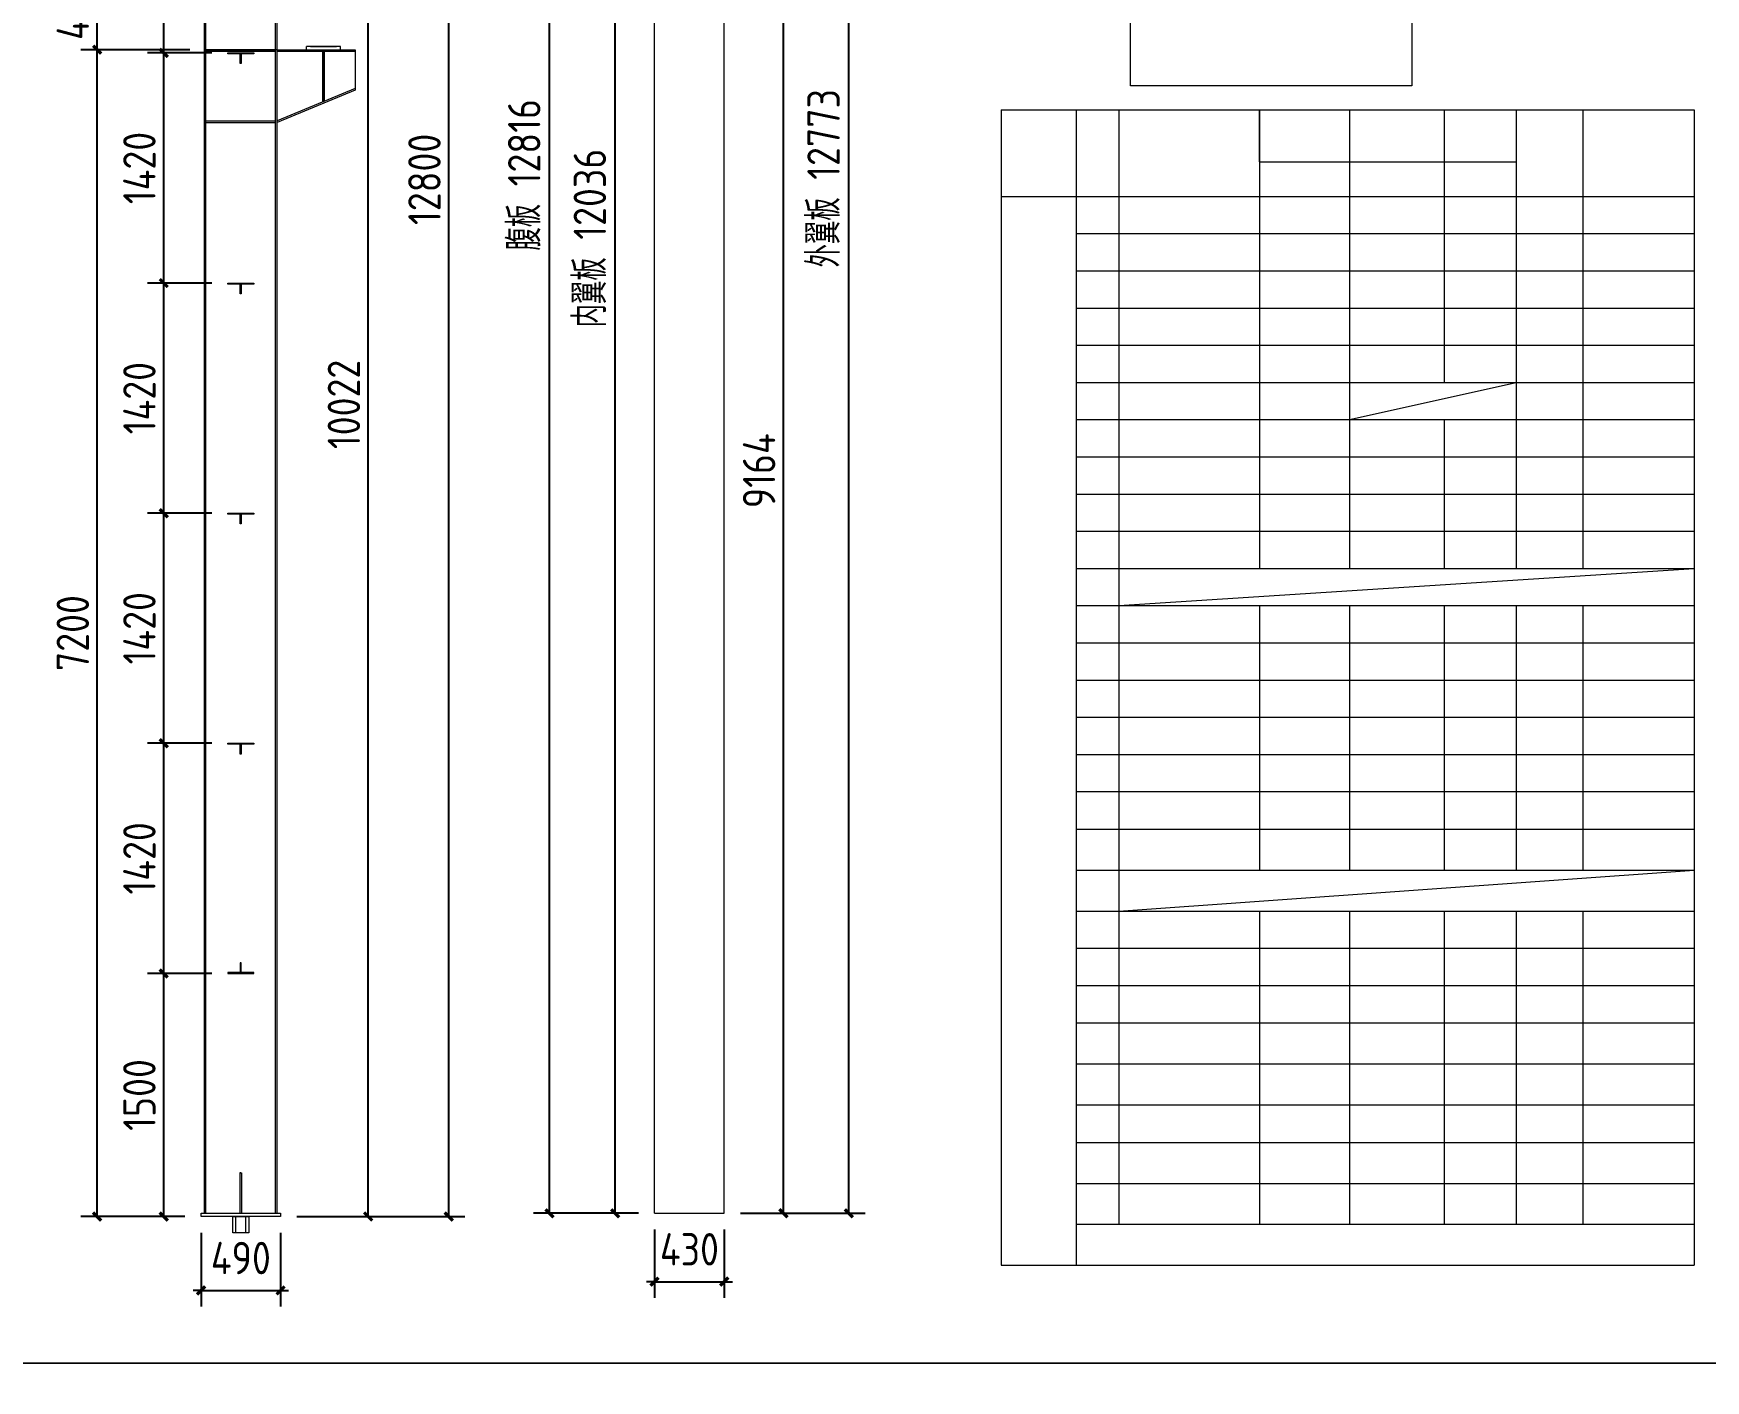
# Model space of a CAD drawing. Extents: x 485428 to 797698, y 56414 to 211814.
# Drawn here: x 683150 to 693468, y 140157 to 148469 of the extents above; entities that cross this region are included whole.
import ezdxf

# ---------------------------------------------------------------- set-up
doc = ezdxf.new("R2010")
doc.units = 0
doc.header["$LTSCALE"] = 1000
doc.header["$MEASUREMENT"] = 0
doc.layers.add('DOTE', color=1, linetype='Continuous')
doc.layers.add('钢架', color=7, linetype='Continuous', lineweight=25)
doc.styles.get("Standard").update_dxf_attribs({"font": 'gbenor.shx', "bigfont": 'gbcbig.shx'})
doc.dimstyles.get("Standard").update_dxf_attribs({"dimscale": 100, "dimtxt": 2, "dimasz": 0.4, "dimexe": 0.5, "dimexo": 1, "dimgap": 0.5, "dimtad": 1, "dimdec": 0, "dimzin": 0, "dimdsep": 46, "dimtxsty": 'Standard', "dimblk": 'ARCHTICK', "dimcen": 0.09, "dimadec": 0, "dimazin": 0, "dimtfac": 1, "dimtdec": 0, "dimtix": 1, "dimtmove": 2, "dimatfit": 3, "dimfxl": 1, "dimtolj": 1, "dimtzin": 0, "dimarcsym": 0})

# ---------------------------------------------------------------- blocks, each defined once
blk = doc.blocks.new('_ArchTick')
at = {"color": 0, "linetype": 'ByBlock', "const_width": 0.4}
blk.add_lwpolyline([(-0.5, -0.5), (0.5, 0.5)], dxfattribs=at)
blk = doc.blocks.new('*D644')
at = {"color": 3, "lineweight": -2}
for p, q in [((684250, 142669), (683854, 142669)), ((683954, 141169), (683954, 142669)), ((684085, 141169), (683854, 141169))]:
    blk.add_line(p, q, dxfattribs=at)
at = {"layer": 'Defpoints', "color": 0}
for p in [(683954, 142669), (684350, 142669), (684185, 141169)]:
    blk.add_point(p, dxfattribs=at)
at = {"color": 3, "lineweight": -2, "xscale": 50, "yscale": 50, "zscale": 50}
for p, rotation in [((683954, 142669), 90), ((683954, 141169), 270)]:
    blk.add_blockref('_ArchTick', p, dxfattribs=dict(at, rotation=rotation))
at = {"color": 0, "lineweight": 15, "insert": (683804, 141919), "char_height": 200, "attachment_point": 5, "rotation": 90}
blk.add_mtext('\\A1;1500', dxfattribs=at)
blk = doc.blocks.new('*D645')
at = {"color": 3, "lineweight": -2}
for p, q in [((684250, 144089), (683854, 144089)), ((683954, 142669), (683954, 144089)), ((684250, 142669), (683854, 142669))]:
    blk.add_line(p, q, dxfattribs=at)
at = {"layer": 'Defpoints', "color": 0}
for p in [(683954, 144089), (684350, 144089), (684350, 142669)]:
    blk.add_point(p, dxfattribs=at)
at = {"color": 3, "lineweight": -2, "xscale": 50, "yscale": 50, "zscale": 50}
for p, rotation in [((683954, 144089), 90), ((683954, 142669), 270)]:
    blk.add_blockref('_ArchTick', p, dxfattribs=dict(at, rotation=rotation))
at = {"color": 0, "lineweight": 15, "insert": (683804, 143379), "char_height": 200, "attachment_point": 5, "rotation": 90}
blk.add_mtext('\\A1;1420', dxfattribs=at)
blk = doc.blocks.new('*D646')
at = {"color": 3, "lineweight": -2}
for p, q in [((684250, 145509), (683854, 145509)), ((683954, 144089), (683954, 145509)), ((684250, 144089), (683854, 144089))]:
    blk.add_line(p, q, dxfattribs=at)
at = {"layer": 'Defpoints', "color": 0}
for p in [(683954, 145509), (684350, 145509), (684350, 144089)]:
    blk.add_point(p, dxfattribs=at)
at = {"color": 3, "lineweight": -2, "xscale": 50, "yscale": 50, "zscale": 50}
for p, rotation in [((683954, 145509), 90), ((683954, 144089), 270)]:
    blk.add_blockref('_ArchTick', p, dxfattribs=dict(at, rotation=rotation))
at = {"color": 0, "lineweight": 15, "insert": (683804, 144799), "char_height": 200, "attachment_point": 5, "rotation": 90}
blk.add_mtext('\\A1;1420', dxfattribs=at)
blk = doc.blocks.new('*D647')
at = {"color": 3, "lineweight": -2}
for p, q in [((684250, 146929), (683854, 146929)), ((683954, 145509), (683954, 146929)), ((684250, 145509), (683854, 145509))]:
    blk.add_line(p, q, dxfattribs=at)
at = {"layer": 'Defpoints', "color": 0}
for p in [(683954, 146929), (684350, 146929), (684350, 145509)]:
    blk.add_point(p, dxfattribs=at)
at = {"color": 3, "lineweight": -2, "xscale": 50, "yscale": 50, "zscale": 50}
for p, rotation in [((683954, 146929), 90), ((683954, 145509), 270)]:
    blk.add_blockref('_ArchTick', p, dxfattribs=dict(at, rotation=rotation))
at = {"color": 0, "lineweight": 15, "insert": (683804, 146219), "char_height": 200, "attachment_point": 5, "rotation": 90}
blk.add_mtext('\\A1;1420', dxfattribs=at)
blk = doc.blocks.new('*D648')
at = {"color": 3, "lineweight": -2}
for p, q in [((684250, 148349), (683854, 148349)), ((683954, 146929), (683954, 148349)), ((684250, 146929), (683854, 146929))]:
    blk.add_line(p, q, dxfattribs=at)
at = {"layer": 'Defpoints', "color": 0}
for p in [(683954, 148349), (684350, 148349), (684350, 146929)]:
    blk.add_point(p, dxfattribs=at)
at = {"color": 3, "lineweight": -2, "xscale": 50, "yscale": 50, "zscale": 50}
for p, rotation in [((683954, 148349), 90), ((683954, 146929), 270)]:
    blk.add_blockref('_ArchTick', p, dxfattribs=dict(at, rotation=rotation))
at = {"color": 0, "lineweight": 15, "insert": (683804, 147639), "char_height": 200, "attachment_point": 5, "rotation": 90}
blk.add_mtext('\\A1;1420', dxfattribs=at)
blk = doc.blocks.new('*D649')
at = {"color": 3, "lineweight": -2}
for p, q in [((684250, 149769), (683854, 149769)), ((683954, 148349), (683954, 149769)), ((684250, 148349), (683854, 148349))]:
    blk.add_line(p, q, dxfattribs=at)
at = {"layer": 'Defpoints', "color": 0}
for p in [(683954, 149769), (684350, 149769), (684350, 148349)]:
    blk.add_point(p, dxfattribs=at)
at = {"color": 3, "lineweight": -2, "xscale": 50, "yscale": 50, "zscale": 50}
for p, rotation in [((683954, 149769), 90), ((683954, 148349), 270)]:
    blk.add_blockref('_ArchTick', p, dxfattribs=dict(at, rotation=rotation))
at = {"color": 0, "lineweight": 15, "insert": (683804, 149059), "char_height": 200, "attachment_point": 5, "rotation": 90}
blk.add_mtext('\\A1;1420', dxfattribs=at)
blk = doc.blocks.new('*D652')
at = {"color": 3, "lineweight": -2}
for p, q in [((684115, 148369), (683443, 148369)), ((683543, 141169), (683543, 148369)), ((684085, 141169), (683443, 141169))]:
    blk.add_line(p, q, dxfattribs=at)
at = {"layer": 'Defpoints', "color": 0}
for p in [(683543, 148369), (684215, 148369), (684185, 141169)]:
    blk.add_point(p, dxfattribs=at)
at = {"color": 3, "lineweight": -2, "xscale": 50, "yscale": 50, "zscale": 50}
for p, rotation in [((683543, 148369), 90), ((683543, 141169), 270)]:
    blk.add_blockref('_ArchTick', p, dxfattribs=dict(at, rotation=rotation))
at = {"color": 0, "lineweight": 15, "insert": (683393, 144769), "char_height": 200, "attachment_point": 5, "rotation": 90}
blk.add_mtext('\\A1;7200', dxfattribs=at)
blk = doc.blocks.new('*D653')
at = {"color": 3, "lineweight": -2}
for p, q in [((684115, 148859), (683443, 148859)), ((683543, 148369), (683543, 148859)), ((684115, 148369), (683443, 148369))]:
    blk.add_line(p, q, dxfattribs=at)
at = {"layer": 'Defpoints', "color": 0}
for p in [(683543, 148859), (684215, 148859), (684215, 148369)]:
    blk.add_point(p, dxfattribs=at)
at = {"color": 3, "lineweight": -2, "xscale": 50, "yscale": 50, "zscale": 50}
for p, rotation in [((683543, 148859), 90), ((683543, 148369), 270)]:
    blk.add_blockref('_ArchTick', p, dxfattribs=dict(at, rotation=rotation))
at = {"color": 0, "lineweight": 15, "insert": (683393, 148614), "char_height": 200, "attachment_point": 5, "rotation": 90}
blk.add_mtext('\\A1;490', dxfattribs=at)
blk = doc.blocks.new('*D666')
at = {"color": 3, "lineweight": -2}
for p, q in [((684745, 151191), (685316, 151191)), ((685216, 141169), (685216, 151191)), ((684775, 141169), (685316, 141169))]:
    blk.add_line(p, q, dxfattribs=at)
at = {"layer": 'Defpoints', "color": 0}
for p in [(684645, 151191), (685216, 151191), (684675, 141169)]:
    blk.add_point(p, dxfattribs=at)
at = {"color": 3, "lineweight": -2, "xscale": 50, "yscale": 50, "zscale": 50}
for p, rotation in [((685216, 151191), 90), ((685216, 141169), 270)]:
    blk.add_blockref('_ArchTick', p, dxfattribs=dict(at, rotation=rotation))
at = {"color": 0, "lineweight": 15, "insert": (685066, 146180), "char_height": 200, "attachment_point": 5, "rotation": 90}
blk.add_mtext('\\A1;10022', dxfattribs=at)
blk = doc.blocks.new('*D668')
at = {"color": 3, "lineweight": -2}
for p, q in [((684755, 153969), (685813, 153969)), ((685713, 141169), (685713, 153969)), ((684775, 141169), (685813, 141169))]:
    blk.add_line(p, q, dxfattribs=at)
at = {"layer": 'Defpoints', "color": 0}
for p in [(684655, 153969), (685713, 153969), (684675, 141169)]:
    blk.add_point(p, dxfattribs=at)
at = {"color": 3, "lineweight": -2, "xscale": 50, "yscale": 50, "zscale": 50}
for p, rotation in [((685713, 153969), 90), ((685713, 141169), 270)]:
    blk.add_blockref('_ArchTick', p, dxfattribs=dict(at, rotation=rotation))
at = {"color": 0, "lineweight": 15, "insert": (685563, 147569), "char_height": 200, "attachment_point": 5, "rotation": 90}
blk.add_mtext('\\A1;12800', dxfattribs=at)
blk = doc.blocks.new('*D669')
at = {"color": 3, "lineweight": -2}
for p, q in [((684185, 141069), (684185, 140613)), ((684675, 141069), (684675, 140613)), ((684185, 140713), (684135, 140713)), ((684185, 140713), (684675, 140713)), ((684675, 140713), (684725, 140713))]:
    blk.add_line(p, q, dxfattribs=at)
at = {"layer": 'Defpoints', "color": 0}
for p in [(684185, 141169), (684675, 141169), (684675, 140713)]:
    blk.add_point(p, dxfattribs=at)
at = {"color": 3, "lineweight": -2, "xscale": 50, "yscale": 50, "zscale": 50}
blk.add_blockref('_ArchTick', (684185, 140713), dxfattribs=at)
at = {"color": 3, "lineweight": -2, "xscale": 50, "yscale": 50, "zscale": 50, "rotation": 180}
blk.add_blockref('_ArchTick', (684675, 140713), dxfattribs=at)
at = {"color": 0, "lineweight": 15, "insert": (684430, 140913), "char_height": 200, "attachment_point": 5}
blk.add_mtext('\\A1;490', dxfattribs=at)
blk = doc.blocks.new('*D670')
at = {"color": 3, "lineweight": -2}
for p, q in [((686983, 141089), (686983, 140667)), ((687413, 141089), (687413, 140667)), ((686983, 140767), (686933, 140767)), ((686983, 140767), (687413, 140767)), ((687413, 140767), (687463, 140767))]:
    blk.add_line(p, q, dxfattribs=at)
at = {"layer": 'Defpoints', "color": 0}
for p in [(686983, 141189), (687413, 141189), (687413, 140767)]:
    blk.add_point(p, dxfattribs=at)
at = {"color": 3, "lineweight": -2, "xscale": 50, "yscale": 50, "zscale": 50}
blk.add_blockref('_ArchTick', (686983, 140767), dxfattribs=at)
at = {"color": 3, "lineweight": -2, "xscale": 50, "yscale": 50, "zscale": 50, "rotation": 180}
blk.add_blockref('_ArchTick', (687413, 140767), dxfattribs=at)
at = {"color": 0, "lineweight": 15, "insert": (687198, 140967), "char_height": 200, "attachment_point": 5}
blk.add_mtext('\\A1;430', dxfattribs=at)
blk = doc.blocks.new('*D671')
at = {"color": 3, "lineweight": -2}
for p, q in [((686883, 153225), (686640, 153225)), ((686740, 141189), (686740, 153225)), ((686883, 141189), (686640, 141189))]:
    blk.add_line(p, q, dxfattribs=at)
at = {"layer": 'Defpoints', "color": 0}
for p in [(686740, 153225), (686983, 153225), (686983, 141189)]:
    blk.add_point(p, dxfattribs=at)
at = {"color": 3, "lineweight": -2, "xscale": 50, "yscale": 50, "zscale": 50}
for p, rotation in [((686740, 153225), 90), ((686740, 141189), 270)]:
    blk.add_blockref('_ArchTick', p, dxfattribs=dict(at, rotation=rotation))
at = {"color": 0, "lineweight": 15, "insert": (686584, 147207), "char_height": 200, "attachment_point": 5, "rotation": 90}
blk.add_mtext('\\A1;内翼板 12036', dxfattribs=at)
blk = doc.blocks.new('*D672')
at = {"color": 3, "lineweight": -2}
for p, q in [((687513, 153962), (688282, 153962)), ((688182, 141189), (688182, 153962)), ((687513, 141189), (688282, 141189))]:
    blk.add_line(p, q, dxfattribs=at)
at = {"layer": 'Defpoints', "color": 0}
for p in [(687413, 153962), (688182, 153962), (687413, 141189)]:
    blk.add_point(p, dxfattribs=at)
at = {"color": 3, "lineweight": -2, "xscale": 50, "yscale": 50, "zscale": 50}
for p, rotation in [((688182, 153962), 90), ((688182, 141189), 270)]:
    blk.add_blockref('_ArchTick', p, dxfattribs=dict(at, rotation=rotation))
at = {"color": 0, "lineweight": 15, "insert": (688026, 147576), "char_height": 200, "attachment_point": 5, "rotation": 90}
blk.add_mtext('\\A1;外翼板 12773', dxfattribs=at)
blk = doc.blocks.new('*D675')
at = {"color": 3, "lineweight": -2}
for p, q in [((686883, 154005), (686235, 154005)), ((686335, 141189), (686335, 154005)), ((686883, 141189), (686235, 141189))]:
    blk.add_line(p, q, dxfattribs=at)
at = {"layer": 'Defpoints', "color": 0}
for p in [(686335, 154005), (686983, 154005), (686983, 141189)]:
    blk.add_point(p, dxfattribs=at)
at = {"color": 3, "lineweight": -2, "xscale": 50, "yscale": 50, "zscale": 50}
for p, rotation in [((686335, 154005), 90), ((686335, 141189), 270)]:
    blk.add_blockref('_ArchTick', p, dxfattribs=dict(at, rotation=rotation))
at = {"color": 0, "lineweight": 15, "insert": (686179, 147597), "char_height": 200, "attachment_point": 5, "rotation": 90}
blk.add_mtext('\\A1;腹板 12816', dxfattribs=at)
blk = doc.blocks.new('*D989')
at = {"color": 0, "lineweight": -2}
blk.add_arc((687413, 154005), 396, 180, 270, dxfattribs=at)
at = {"layer": 'Defpoints', "color": 0}
for p in [(686983, 154005), (687413, 154005), (687413, 153962), (687070, 153807), (687413, 141189)]:
    blk.add_point(p, dxfattribs=at)
at = {"color": 0, "lineweight": -2, "xscale": 50, "yscale": 50, "zscale": 50}
for p, rotation in [((687016, 154005), 89.99999999999099), ((687413, 153609), 359.9999999999997)]:
    blk.add_blockref('_ArchTick', p, dxfattribs=dict(at, rotation=rotation))
at = {"color": 0, "lineweight": 15, "insert": (687274, 153866), "char_height": 200, "attachment_point": 5, "rotation": 315}
blk.add_mtext('\\A1;90°', dxfattribs=at)
blk = doc.blocks.new('*D3280')
at = {"color": 3, "lineweight": -2}
for p, q in [((687531, 150353), (687878, 150353)), ((687778, 141189), (687778, 150353)), ((687513, 141189), (687878, 141189))]:
    blk.add_line(p, q, dxfattribs=at)
at = {"layer": 'Defpoints', "color": 0}
for p in [(687431, 150353), (687778, 150353), (687413, 141189)]:
    blk.add_point(p, dxfattribs=at)
at = {"color": 3, "lineweight": -2, "xscale": 50, "yscale": 50, "zscale": 50}
for p, rotation in [((687778, 150353), 90), ((687778, 141189), 270)]:
    blk.add_blockref('_ArchTick', p, dxfattribs=dict(at, rotation=rotation))
at = {"color": 0, "lineweight": 15, "insert": (687628, 145771), "char_height": 200, "attachment_point": 5, "rotation": 90}
blk.add_mtext('\\A1;9164', dxfattribs=at)

msp = doc.modelspace()

# ---------------------------------------------------------------- linework, layer by layer
at = {"lineweight": 15}
for p, q in [((685044.7, 148389.1), (684834.7, 148389.1)), ((684834.7, 148369.1), (684834.7, 148389.1)), ((684859.7, 148389.1), (685019.7, 148389.1)), ((685044.7, 148369.1), (685044.7, 148389.1)), ((684654.7, 148369.1), (684214.7, 148369.1)), ((684214.7, 148369.1), (684644.7, 148369.1)), ((684214.7, 148359.1), (684644.7, 148359.1)), ((684654.7, 148369.1), (685134.7, 148369.1)), ((684654.7, 148359.1), (685134.7, 148359.1)), ((684934.7, 148359.1), (684934.7, 148046.6)), ((684944.7, 148359.1), (684944.7, 148050.8)), ((685134.7, 148369.1), (685134.7, 148119.1)), ((685134.7, 148129.9), (684654.7, 147929.9)), ((685134.7, 148119.1), (684654.7, 147919.1)), ((690716.5, 147678.1), (690716.5, 147997.5)), ((690716.5, 147997.5), (690716.5, 145168.3)), ((691270.3, 147997.5), (691270.3, 145168.3)), ((693398.7, 147997.5), (693398.7, 140868.4)), ((684214.7, 147929.1), (684644.7, 147929.1)), ((684214.7, 147919.1), (684644.7, 147919.1)), ((691270.3, 146086.4), (692299.4, 146315.9)), ((689846.9, 144938.8), (693398.7, 145168.3)), ((690716.5, 144938.8), (690716.5, 143306.8)), ((691270.3, 144938.8), (691270.3, 144020.7)), ((691270.3, 144020.7), (691270.3, 143306.8)), ((689846.9, 143054.2), (693398.7, 143306.8)), ((690716.5, 143054.2), (690716.5, 141121.1)), ((691270.3, 143054.2), (691270.3, 141121.1)), ((684379.7, 141169.1), (684479.7, 141169.1)), ((686982.9, 141189.1), (687412.9, 141189.1))]:
    msp.add_line(p, q, dxfattribs=at)
at = {"color": 2, "lineweight": 15}
for p, q in [((684349.7, 148343.1), (684349.7, 148349.1)), ((684349.7, 148349.1), (684429.7, 148349.1)), ((684509.7, 148343.1), (684349.7, 148343.1)), ((684426.7, 148283.1), (684426.7, 148343.1)), ((684426.7, 148343.1), (684432.7, 148343.1)), ((684429.7, 148283.1), (684426.7, 148283.1)), ((684429.7, 148349.1), (684509.7, 148349.1)), ((684432.7, 148283.1), (684429.7, 148283.1)), ((684432.7, 148343.1), (684432.7, 148283.1)), ((684509.7, 148349.1), (684509.7, 148343.1)), ((684349.7, 146923.1), (684349.7, 146929.1)), ((684349.7, 146929.1), (684429.7, 146929.1)), ((684509.7, 146923.1), (684349.7, 146923.1)), ((684426.7, 146863.1), (684426.7, 146923.1)), ((684426.7, 146923.1), (684432.7, 146923.1)), ((684429.7, 146863.1), (684426.7, 146863.1)), ((684429.7, 146929.1), (684509.7, 146929.1)), ((684432.7, 146863.1), (684429.7, 146863.1)), ((684432.7, 146923.1), (684432.7, 146863.1)), ((684509.7, 146929.1), (684509.7, 146923.1)), ((684349.7, 145503.1), (684349.7, 145509.1)), ((684349.7, 145509.1), (684429.7, 145509.1)), ((684509.7, 145503.1), (684349.7, 145503.1)), ((684426.7, 145443.1), (684426.7, 145503.1)), ((684426.7, 145503.1), (684432.7, 145503.1)), ((684429.7, 145509.1), (684509.7, 145509.1)), ((684432.7, 145503.1), (684432.7, 145443.1)), ((684509.7, 145509.1), (684509.7, 145503.1)), ((684429.7, 145443.1), (684426.7, 145443.1)), ((684432.7, 145443.1), (684429.7, 145443.1)), ((684349.7, 144083.1), (684349.7, 144089.1)), ((684349.7, 144089.1), (684429.7, 144089.1)), ((684509.7, 144083.1), (684349.7, 144083.1)), ((684426.7, 144023.1), (684426.7, 144083.1)), ((684426.7, 144083.1), (684432.7, 144083.1)), ((684429.7, 144089.1), (684509.7, 144089.1)), ((684432.7, 144083.1), (684432.7, 144023.1)), ((684509.7, 144089.1), (684509.7, 144083.1)), ((684429.7, 144023.1), (684426.7, 144023.1)), ((684432.7, 144023.1), (684429.7, 144023.1)), ((684429.7, 142735.1), (684426.7, 142735.1)), ((684426.7, 142735.1), (684426.7, 142675.1)), ((684432.7, 142735.1), (684429.7, 142735.1)), ((684432.7, 142675.1), (684432.7, 142735.1)), ((684509.7, 142675.1), (684349.7, 142675.1)), ((684349.7, 142675.1), (684349.7, 142669.1)), ((684349.7, 142669.1), (684429.7, 142669.1)), ((684426.7, 142675.1), (684432.7, 142675.1)), ((684429.7, 142669.1), (684509.7, 142669.1)), ((684509.7, 142669.1), (684509.7, 142675.1)), ((684429.7, 141439.1), (684424.7, 141439.1)), ((684424.7, 141439.1), (684424.7, 141189.1)), ((684429.7, 141439.1), (684434.7, 141439.1)), ((684434.7, 141439.1), (684434.7, 141189.1)), ((684184.7, 141169.1), (684184.7, 141189.1)), ((684184.7, 141189.1), (684674.7, 141189.1)), ((684674.7, 141169.1), (684184.7, 141169.1)), ((684674.7, 141189.1), (684674.7, 141169.1))]:
    msp.add_line(p, q, dxfattribs=at)
at = {"color": 1, "lineweight": 15}
for p, q in [((684939.7, 148359.1), (684939.7, 148048.7)), ((689121, 147997.5), (689121, 140868.4)), ((689586.8, 140868.4), (689586.8, 147997.5)), ((684379.7, 141069.1), (684379.7, 141169.1)), ((684399.7, 141069.1), (684399.7, 141169.1)), ((684459.7, 141169.1), (684459.7, 141069.1)), ((684479.7, 141169.1), (684479.7, 141069.1)), ((684479.7, 141069.1), (684379.7, 141069.1))]:
    msp.add_line(p, q, dxfattribs=at)
at = {"lineweight": 15}
for points in [[(683038.1, 155114.2), (693538.1, 155114.2), (693538.1, 140264.2), (683038.1, 140264.2)], [(689920.6, 149076.3), (691654.9, 149076.3), (691654.9, 148147.1), (689920.6, 148147.1)], [(683038.1, 140264.2), (693538.1, 140264.2), (693538.1, 125414.2), (683038.1, 125414.2)]]:
    msp.add_lwpolyline(points, close=True, dxfattribs=at)
at = {"layer": 'DOTE', "color": 0, "lineweight": 15}
for p, q in [((684214.7, 141189.1), (684214.7, 154013.1)), ((684644.7, 141189.1), (684644.7, 153962.1)), ((686982.9, 141189.1), (686982.9, 154005.1)), ((687412.9, 141189.1), (687412.9, 153962.1)), ((684204.7, 141189.1), (684204.7, 153225.1)), ((684654.7, 141189.1), (684654.7, 150352.6))]:
    msp.add_line(p, q, dxfattribs=at)
at = {"layer": '钢架', "lineweight": 15}
for p, q in [((689121, 147997.5), (693398.7, 147997.5)), ((689846.9, 147997.5), (689846.9, 141121.1)), ((691854.4, 147997.5), (691854.4, 146315.9)), ((692299.4, 147997.5), (692299.4, 145168.3)), ((692712, 147997.5), (692712, 145168.3)), ((690716.5, 147678.1), (692299.4, 147678.1)), ((689121, 147463.5), (693398.7, 147463.5)), ((689586.8, 147234), (693398.7, 147234)), ((689586.8, 147004.5), (693398.7, 147004.5)), ((689586.8, 146775), (693398.7, 146775)), ((689586.8, 146775), (693398.7, 146775)), ((689586.8, 146545.4), (693398.7, 146545.4)), ((689586.8, 146315.9), (693398.7, 146315.9)), ((689586.8, 146086.4), (693398.7, 146086.4)), ((691854.4, 146086.4), (691854.4, 145168.3)), ((689586.8, 145856.9), (693398.7, 145856.9)), ((689586.8, 145627.3), (693398.7, 145627.3)), ((689586.8, 145397.8), (693398.7, 145397.8)), ((689586.8, 145168.3), (693398.7, 145168.3)), ((689586.8, 145168.3), (693398.7, 145168.3)), ((689586.8, 145168.3), (693398.7, 145168.3)), ((689586.8, 145168.3), (693398.7, 145168.3)), ((689586.8, 144938.8), (693398.7, 144938.8)), ((689586.8, 144938.8), (693398.7, 144938.8)), ((691854.4, 144938.8), (691854.4, 143306.8)), ((692299.4, 144938.8), (692299.4, 143306.8)), ((692712, 144938.8), (692712, 143306.8)), ((689586.8, 144709.3), (693398.7, 144709.3)), ((689586.8, 144709.3), (693398.7, 144709.3)), ((689586.8, 144709.3), (693398.7, 144709.3)), ((689586.8, 144479.7), (693398.7, 144479.7)), ((689586.8, 144479.7), (693398.7, 144479.7)), ((689586.8, 144250.2), (693398.7, 144250.2)), ((689586.8, 144250.2), (693398.7, 144250.2)), ((689586.8, 144250.2), (693398.7, 144250.2)), ((689586.8, 144250.2), (693398.7, 144250.2)), ((689586.8, 144020.7), (693398.7, 144020.7)), ((689586.8, 144020.7), (693398.7, 144020.7)), ((689586.8, 144020.7), (693398.7, 144020.7)), ((689586.8, 144020.7), (693398.7, 144020.7)), ((689586.8, 143791.2), (693398.7, 143791.2)), ((689586.8, 143791.2), (693398.7, 143791.2)), ((689586.8, 143791.2), (693398.7, 143791.2)), ((689586.8, 143791.2), (693398.7, 143791.2)), ((689586.8, 143559.5), (693398.7, 143559.5)), ((689586.8, 143306.8), (693398.7, 143306.8)), ((689586.8, 143306.8), (693398.7, 143306.8)), ((689586.8, 143306.8), (693398.7, 143306.8)), ((689586.8, 143306.8), (693398.7, 143306.8)), ((689586.8, 143306.8), (693398.7, 143306.8)), ((689586.8, 143054.2), (693398.7, 143054.2)), ((691854.4, 143054.2), (691854.4, 141121.1)), ((692299.4, 143054.2), (692299.4, 141121.1)), ((692712, 143054.2), (692712, 141121.1)), ((689586.8, 142824.6), (693398.7, 142824.6)), ((689586.8, 142595.1), (693398.7, 142595.1)), ((689586.8, 142363.4), (693398.7, 142363.4)), ((689586.8, 142110.8), (693398.7, 142110.8)), ((689586.8, 141858.1), (693398.7, 141858.1)), ((689586.8, 141626.4), (693398.7, 141626.4)), ((689586.8, 141373.7), (693398.7, 141373.7)), ((689586.8, 141121.1), (693398.7, 141121.1)), ((689121, 140868.4), (693398.7, 140868.4))]:
    msp.add_line(p, q, dxfattribs=at)

# ---------------------------------------------------------------- dimensions: what is measured, and where the dimension line sits
at = {"color": 1, "lineweight": 15}
dim = msp.add_angular_dim_2l(base=(687069.6, 153806.9), line1=((687412.9, 141189.1), (687412.9, 153962.1)), line2=((686982.9, 154005.1), (687412.9, 154005.1)), dimstyle='Standard', override={"dimtxt": 2, "dimasz": 0.5, "dimgap": 1}, dxfattribs=at)
dim.commit()
dim.dimension.update_dxf_attribs({"geometry": '*D989', "text_midpoint": (687274, 153866.2)})
at = {"lineweight": 15}
for base, p1, p2, picture, middle in [((685712.6, 153969.1), (684674.7, 141169.1), (684654.7, 153969.1), '*D668', (685562.6, 147569.1)), ((685215.5254096, 151190.6134279), (684674.6579732, 141169.1134279), (684644.6579732, 151190.6134279), '*D666', (685065.5254096, 146179.8634279)), ((687777.8637167, 150352.6134279), (687412.8973814, 141189.1134279), (687430.8973814, 150352.6134279), '*D3280', (687627.8637167, 145770.8634279)), ((683953.6, 149769.1), (684349.7, 148349.1), (684349.7, 149769.1), '*D649', (683803.6, 149059.1)), ((683543.4, 148859.1), (684214.7, 148369.1), (684214.7, 148859.1), '*D653', (683393.4, 148614.1)), ((683543.4, 148369.1), (684184.7, 141169.1), (684214.7, 148369.1), '*D652', (683393.4, 144769.1)), ((683953.6, 148349.1), (684349.7, 146929.1), (684349.7, 148349.1), '*D648', (683803.6, 147639.1)), ((683953.6, 146929.1), (684349.7, 145509.1), (684349.7, 146929.1), '*D647', (683803.6, 146219.1)), ((683953.6, 145509.1), (684349.7, 144089.1), (684349.7, 145509.1), '*D646', (683803.6, 144799.1)), ((683953.6, 144089.1), (684349.7, 142669.1), (684349.7, 144089.1), '*D645', (683803.6, 143379.1)), ((683953.6, 142669.1), (684184.7, 141169.1), (684349.7, 142669.1), '*D644', (683803.6, 141919.1))]:
    dim = msp.add_linear_dim(base=base, p1=p1, p2=p2, angle=90, dimstyle='Standard', override={"dimtxt": 2, "dimasz": 0.5, "dimexe": 1, "dimexo": 1, "dimclrd": 3, "dimclre": 3}, dxfattribs=at)
    dim.commit()
    dim.dimension.update_dxf_attribs({"geometry": picture, "text_midpoint": middle})
for base, p1, p2, text, picture, middle in [((686335.1, 154005.1), (686982.9, 141189.1), (686982.9, 154005.1), '腹板 12816', '*D675', (686178.5, 147597.1)), ((688182.2, 153962.1), (687412.9, 141189.1), (687412.9, 153962.1), '外翼板 12773', '*D672', (688025.6, 147575.6)), ((686740.1, 153225.1), (686982.9, 141189.1), (686982.9, 153225.1), '内翼板 12036', '*D671', (686583.5, 147207.1))]:
    dim = msp.add_linear_dim(base=base, p1=p1, p2=p2, angle=90, text=text, dimstyle='Standard', override={"dimtxt": 2, "dimasz": 0.5, "dimexe": 1, "dimexo": 1, "dimclrd": 3, "dimclre": 3}, dxfattribs=at)
    dim.commit()
    dim.dimension.update_dxf_attribs({"geometry": picture, "text_midpoint": middle})
dim = msp.add_linear_dim(base=(684674.7, 140712.7), p1=(684184.7, 141169.1), p2=(684674.7, 141169.1), dimstyle='Standard', override={"dimtxt": 2, "dimasz": 0.5, "dimexe": 1, "dimexo": 1, "dimgap": 1, "dimclrd": 3, "dimclre": 3}, dxfattribs=at)
dim.commit()
dim.dimension.update_dxf_attribs({"geometry": '*D669', "text_midpoint": (684429.7, 140912.7)})
dim = msp.add_aligned_dim(p1=(686982.9, 141189.1), p2=(687412.9, 141189.1), distance=-422.4, dimstyle='Standard', override={"dimtxt": 2, "dimasz": 0.5, "dimexe": 1, "dimexo": 1, "dimgap": 1, "dimclrd": 3, "dimclre": 3}, dxfattribs=at)
dim.commit()
dim.dimension.update_dxf_attribs({"geometry": '*D670', "text_midpoint": (687197.9, 140966.7)})

doc.saveas('drawing.dxf')
